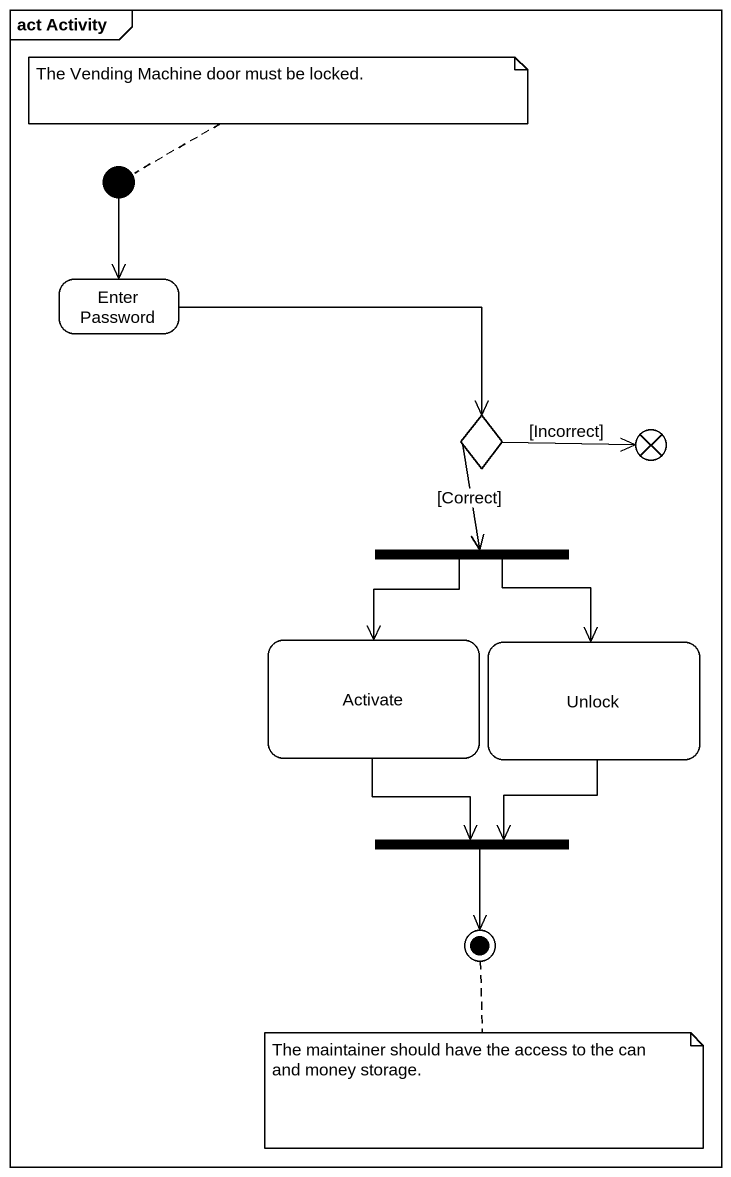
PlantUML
@startuml
mainframe act Activity
hide empty description
state initial1 <<start>>
state "Enter Password" as Enter_Password
state choice1 <<choice>>
state flowfinal1 <<end>>
state fork1 <<fork>>
state "Activate" as Activate_
state Unlock
state fork2 <<join>>
state final1 <<end>>
initial1 --> Enter_Password
Enter_Password -right-> choice1
choice1 -right-> flowfinal1 : [Incorrect]
choice1 --> fork1 : [Correct]
fork1 --> Activate_
fork1 --> Unlock
Activate_ --> fork2
Unlock --> fork2
fork2 --> final1
note right of initial1 : The Vending Machine door must be locked.
note bottom of final1 : The maintainer should have the access to the can and money storage.
@enduml
